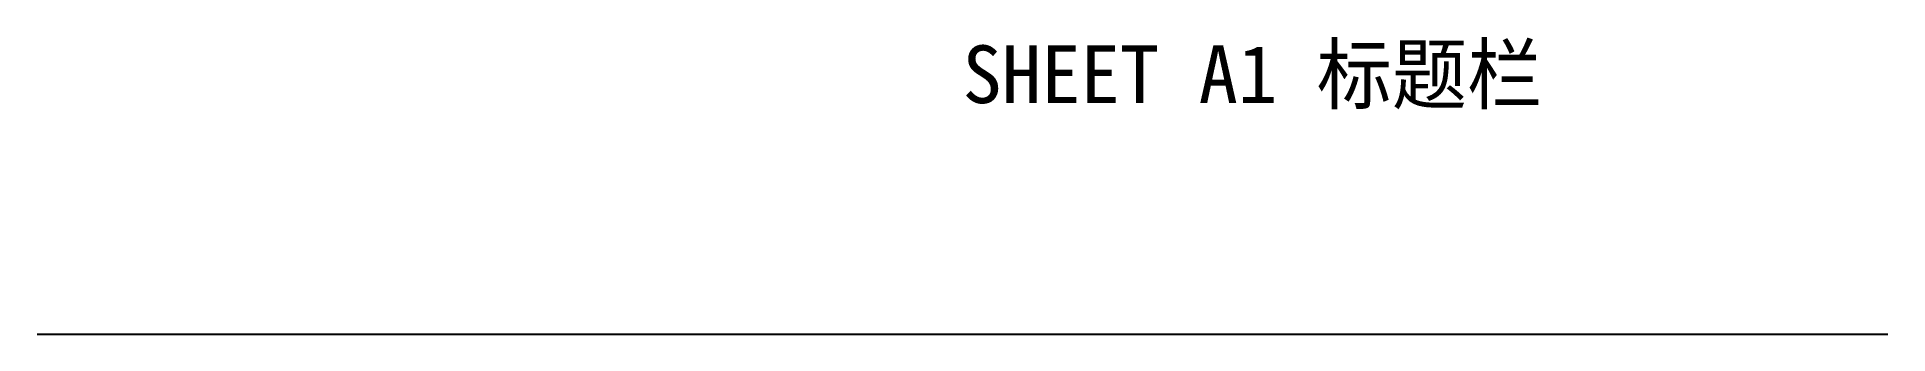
# Paper-space layout 'Layout1' of a CAD drawing. Extents: x -80 to 80, y 60 to 86.
import ezdxf

# ---------------------------------------------------------------- set-up
doc = ezdxf.new("R2010")
doc.units = 0
doc.layers.add('TITLE', color=4, linetype='Continuous')

psp = doc.layouts.get("Layout1")

# ---------------------------------------------------------------- linework, layer by layer
at = {"layer": 'TITLE'}
psp.add_line((-80, 60), (80, 60), dxfattribs=at)

# ---------------------------------------------------------------- texts
psp.add_text('SHEET A1 标题栏', height=5, dxfattribs=at).set_placement((0, 80))

doc.saveas('drawing.dxf')
